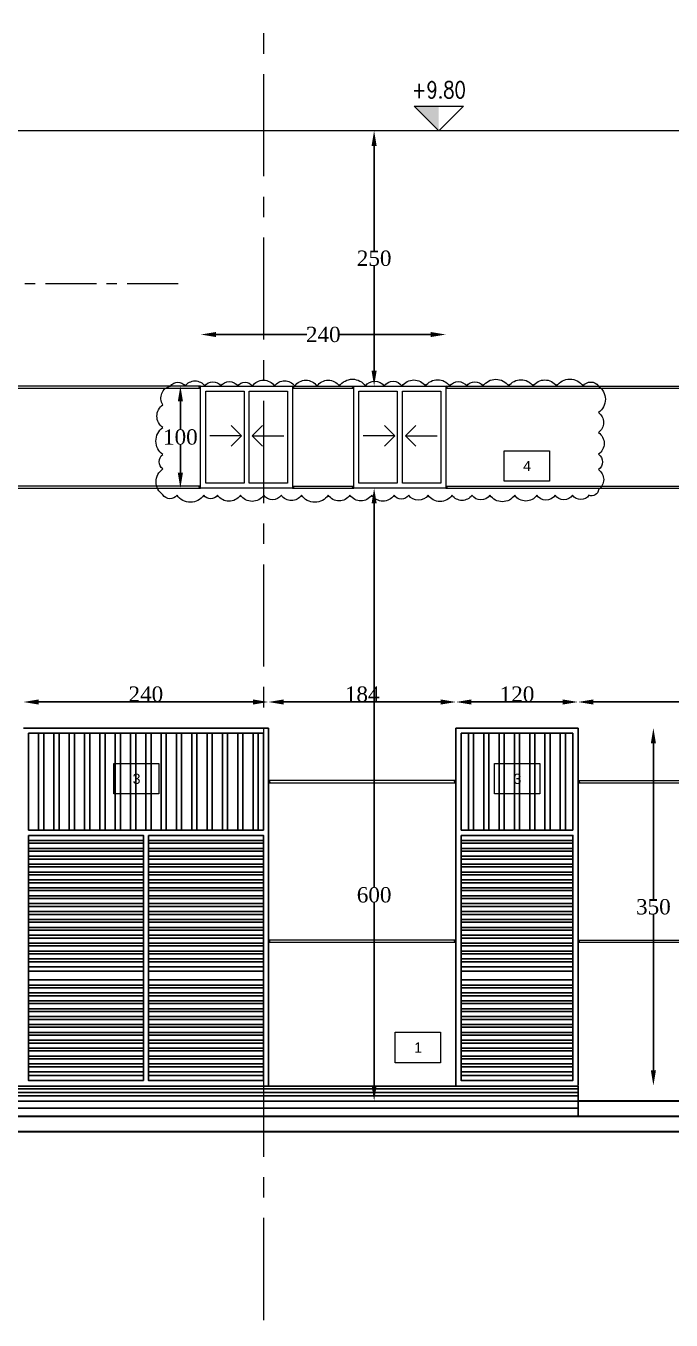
# Model space of a CAD drawing. Header units: millimetres. Extents: x -9083 to 924194, y -232449 to 321637.
# Drawn here: x 92298 to 98616, y 101903 to 114575 of the extents above; entities that cross this region are included whole.
import ezdxf
from ezdxf.enums import TextEntityAlignment as Align

# ---------------------------------------------------------------- set-up
doc = ezdxf.new("R2010")
doc.units = ezdxf.units.MM
doc.header["$LTSCALE"] = 400
doc.header["$MEASUREMENT"] = 0
doc.header["$PDMODE"] = 3
doc.linetypes.add('CENTER', pattern=[2, 1.25, -0.25, 0.25, -0.25])
doc.linetypes.add('CENTERX2', pattern=[4, 2.5, -0.5, 0.5, -0.5])
doc.layers.get('0').update_dxf_attribs({"lineweight": 0, "true_color": 0xff1414})
doc.layers.get('Defpoints').update_dxf_attribs({"color": 8, "lineweight": 5})
doc.layers.add('AXIES', color=7, linetype='CENTER', lineweight=0, true_color=0x949596)
doc.layers.add('DOORS', color=1, linetype='Continuous')
doc.layers.add('ELE', color=2, linetype='Continuous')
for name, color, linetype, lineweight in [('ELEVATION 00', 7, 'Continuous', 30), ('ELEVATION 01', 4, 'Continuous', 25), ('ELEVATION 02', 3, 'Continuous', 18), ('ELEVATION WINDOW', 5, 'Continuous', 5), ('LEVEL SYMBOL', 8, 'Continuous', 5), ('REVC', 210, 'Continuous', 0), ('ROOMS DIMENSION', 3, 'Continuous', 5), ('TAG ELEVATIONS DETAIL', 8, 'Continuous', 9), ('WALL PROPOSED', 255, 'Continuous', 30)]:
    doc.layers.add(name, color=color, linetype=linetype, lineweight=lineweight)
doc.styles.add('ROMAN', font='times.ttf')
doc.styles.add('ROMANS-TITLE', font='ROMANS.shx', dxfattribs={"width": 0.8})
doc.styles.add('WA-GV03-ELEV & SEC.-TYPE A$0$BOLD', font='romantic.ttf')
doc.styles.add('WA-GV03-ELEV & SEC.-TYPE A$0$Standard', font='arial.ttf')
doc.dimstyles.new('ELEV DIM', dxfattribs={"dimtxt": 150, "dimasz": 150, "dimexe": 0.06, "dimexo": 0.06, "dimgap": 0.03, "dimtad": 1, "dimtih": 1, "dimtoh": 1, "dimdec": 0, "dimlfac": 0.1, "dimzin": 13, "dimdsep": 46, "dimtxsty": 'ROMAN', "dimcen": 0.09, "dimdle": 0.06, "dimse1": 1, "dimse2": 1, "dimclrd": 256, "dimclre": 256, "dimclrt": 3, "dimadec": 0, "dimazin": 0, "dimtfac": 1, "dimtdec": 0, "dimtix": 1, "dimtmove": 2, "dimatfit": 3, "dimfxl": 0.06, "dimtolj": 1, "dimtzin": 0, "dimarcsym": 0})

# ---------------------------------------------------------------- blocks, each defined once
blk = doc.blocks.new('WA-GV03-ELEV & SEC.-TYPE A$0$RCSS TG')
blk.add_lwpolyline([(28718, -28969), (29160, -28969), (29160, -29267), (28718, -29267)], close=True)
at = {"style": 'WA-GV03-ELEV & SEC.-TYPE A$0$BOLD'}
blk.add_attdef('CH', text='', height=80, dxfattribs=at).set_placement((28932, -29118), align=Align.MIDDLE)
blk = doc.blocks.new('*D366')
at = {"layer": 'Defpoints', "color": 0, "transparency": 16777216}
for p in [(93910, 111049), (93811, 110049), (93938, 110049)]:
    blk.add_point(p, dxfattribs=at)
at = {"layer": 'ROOMS DIMENSION', "lineweight": -2, "transparency": 16777216}
for p, q in [((93811, 110899), (93811, 110625)), ((93811, 110199), (93811, 110473))]:
    blk.add_line(p, q, dxfattribs=at)
at = {"layer": 'ROOMS DIMENSION', "transparency": 16777216}
for points in [[(93786, 110899), (93836, 110899), (93811, 111049)], [(93786, 110199), (93836, 110199), (93811, 110049)]]:
    blk.add_solid(points, dxfattribs=at)
at = {"layer": 'ROOMS DIMENSION', "color": 3, "transparency": 16777216, "insert": (93811, 110549), "char_height": 150, "attachment_point": 5, "style": 'ROMAN'}
blk.add_mtext('\\A1;100', dxfattribs=at)
blk = doc.blocks.new('*D353')
at = {"layer": 'Defpoints', "color": 0, "transparency": 16777216}
for p in [(95708, 110049), (95708, 104049), (95708, 104049)]:
    blk.add_point(p, dxfattribs=at)
at = {"layer": 'ROOMS DIMENSION', "lineweight": -2, "transparency": 16777216}
for p, q in [((95708, 109899), (95708, 106142)), ((95708, 104199), (95708, 105989))]:
    blk.add_line(p, q, dxfattribs=at)
at = {"layer": 'ROOMS DIMENSION', "transparency": 16777216}
for points in [[(95683, 109899), (95733, 109899), (95708, 110049)], [(95683, 104199), (95733, 104199), (95708, 104049)]]:
    blk.add_solid(points, dxfattribs=at)
at = {"layer": 'ROOMS DIMENSION', "color": 3, "transparency": 16777216, "insert": (95708, 106066), "char_height": 150, "attachment_point": 5, "style": 'ROMAN'}
blk.add_mtext('\\A1;600', dxfattribs=at)
blk = doc.blocks.new('*D354')
at = {"layer": 'Defpoints', "color": 0, "transparency": 16777216}
for p in [(96410, 111553), (94010, 110303), (96410, 110303)]:
    blk.add_point(p, dxfattribs=at)
at = {"layer": 'ROOMS DIMENSION', "lineweight": -2, "transparency": 16777216}
for p, q in [((94160, 111553), (95050, 111553)), ((96260, 111553), (95369, 111553))]:
    blk.add_line(p, q, dxfattribs=at)
at = {"layer": 'ROOMS DIMENSION', "transparency": 16777216}
for points in [[(94160, 111578), (94160, 111528), (94010, 111553)], [(96260, 111578), (96260, 111528), (96410, 111553)]]:
    blk.add_solid(points, dxfattribs=at)
at = {"layer": 'ROOMS DIMENSION', "color": 3, "transparency": 16777216, "insert": (95210, 111553), "char_height": 150, "attachment_point": 5, "style": 'ROMAN'}
blk.add_mtext('\\A1;240', dxfattribs=at)
blk = doc.blocks.new('*D364')
at = {"layer": 'Defpoints', "color": 0, "transparency": 16777216}
for p in [(94673, 107955), (92273, 107699), (94673, 107699)]:
    blk.add_point(p, dxfattribs=at)
at = {"layer": 'ROOMS DIMENSION', "lineweight": -2, "transparency": 16777216}
blk.add_line((92423, 107955), (94523, 107955), dxfattribs=at)
at = {"layer": 'ROOMS DIMENSION', "transparency": 16777216}
for points in [[(92423, 107980), (92423, 107930), (92273, 107955)], [(94523, 107980), (94523, 107930), (94673, 107955)]]:
    blk.add_solid(points, dxfattribs=at)
at = {"layer": 'ROOMS DIMENSION', "color": 3, "transparency": 16777216, "insert": (93473, 108031), "char_height": 150, "attachment_point": 5, "style": 'ROMAN'}
blk.add_mtext('\\A1;240', dxfattribs=at)
blk = doc.blocks.new('*D352')
at = {"layer": 'Defpoints', "color": 0, "transparency": 16777216}
for p in [(97704, 107955), (96509, 107699), (97704, 107699)]:
    blk.add_point(p, dxfattribs=at)
at = {"layer": 'ROOMS DIMENSION', "lineweight": -2, "transparency": 16777216}
blk.add_line((96659, 107955), (97554, 107955), dxfattribs=at)
at = {"layer": 'ROOMS DIMENSION', "transparency": 16777216}
for points in [[(96659, 107980), (96659, 107930), (96509, 107955)], [(97554, 107980), (97554, 107930), (97704, 107955)]]:
    blk.add_solid(points, dxfattribs=at)
at = {"layer": 'ROOMS DIMENSION', "color": 3, "transparency": 16777216, "insert": (97107, 108031), "char_height": 150, "attachment_point": 5, "style": 'ROMAN'}
blk.add_mtext('\\A1;120', dxfattribs=at)
blk = doc.blocks.new('*D365')
at = {"layer": 'Defpoints', "color": 0, "transparency": 16777216}
for p in [(96509, 107955), (94673, 107335), (96509, 107335)]:
    blk.add_point(p, dxfattribs=at)
at = {"layer": 'ROOMS DIMENSION', "lineweight": -2, "transparency": 16777216}
blk.add_line((94823, 107955), (96359, 107955), dxfattribs=at)
at = {"layer": 'ROOMS DIMENSION', "transparency": 16777216}
for points in [[(94823, 107980), (94823, 107930), (94673, 107955)], [(96359, 107980), (96359, 107930), (96509, 107955)]]:
    blk.add_solid(points, dxfattribs=at)
at = {"layer": 'ROOMS DIMENSION', "color": 3, "transparency": 16777216, "insert": (95591, 108031), "char_height": 150, "attachment_point": 5, "style": 'ROMAN'}
blk.add_mtext('\\A1;184', dxfattribs=at)
blk = doc.blocks.new('*D362')
at = {"layer": 'Defpoints', "color": 0, "transparency": 16777216}
for p in [(97704, 107699), (97704, 104199), (98442, 104199)]:
    blk.add_point(p, dxfattribs=at)
at = {"layer": 'ROOMS DIMENSION', "lineweight": -2, "transparency": 16777216}
for p, q in [((98442, 107549), (98442, 106025)), ((98442, 104349), (98442, 105873))]:
    blk.add_line(p, q, dxfattribs=at)
at = {"layer": 'ROOMS DIMENSION', "transparency": 16777216}
for points in [[(98417, 107549), (98467, 107549), (98442, 107699)], [(98417, 104349), (98467, 104349), (98442, 104199)]]:
    blk.add_solid(points, dxfattribs=at)
at = {"layer": 'ROOMS DIMENSION', "color": 3, "transparency": 16777216, "insert": (98442, 105949), "char_height": 150, "attachment_point": 5, "style": 'ROMAN'}
blk.add_mtext('\\A1;350', dxfattribs=at)
blk = doc.blocks.new('*D363')
at = {"layer": 'Defpoints', "color": 0, "transparency": 16777216}
for p in [(103574, 107955), (97704, 107699), (103574, 107549)]:
    blk.add_point(p, dxfattribs=at)
at = {"layer": 'ROOMS DIMENSION', "lineweight": -2, "transparency": 16777216}
blk.add_line((97854, 107955), (103424, 107955), dxfattribs=at)
at = {"layer": 'ROOMS DIMENSION', "transparency": 16777216}
for points in [[(97854, 107980), (97854, 107930), (97704, 107955)], [(103424, 107980), (103424, 107930), (103574, 107955)]]:
    blk.add_solid(points, dxfattribs=at)
at = {"layer": 'ROOMS DIMENSION', "color": 3, "transparency": 16777216, "insert": (100639, 108031), "char_height": 150, "attachment_point": 5, "style": 'ROMAN'}
blk.add_mtext('\\A1;587', dxfattribs=at)
blk = doc.blocks.new('A-LVL_EL-SEC')
at = {"layer": 'LEVEL SYMBOL', "color": 5, "ltscale": 800}
blk.add_line((-150, 0), (150, 0), dxfattribs=at)
at = {"layer": 'LEVEL SYMBOL'}
blk.add_lwpolyline([(-300, 300), (0, 0), (300, 300), (-300, 300)], dxfattribs=at)
blk.add_solid([(0, 300), (300, 300), (0, 0)], dxfattribs=at)
at = {"layer": 'LEVEL SYMBOL', "color": 1, "ltscale": 800, "style": 'ROMANS-TITLE', "width": 0.8}
blk.add_attdef('FLOOR-LEVEL', text='', height=200, dxfattribs=at).set_placement((0, 580), align=Align.MIDDLE)
blk = doc.blocks.new('*D368')
at = {"layer": 'Defpoints', "color": 0, "transparency": 16777216}
for p in [(95708, 113549), (95708, 113549), (95708, 111049)]:
    blk.add_point(p, dxfattribs=at)
at = {"layer": 'ROOMS DIMENSION', "lineweight": -2, "transparency": 16777216}
for p, q in [((95708, 113399), (95708, 112375)), ((95708, 111199), (95708, 112223))]:
    blk.add_line(p, q, dxfattribs=at)
at = {"layer": 'ROOMS DIMENSION', "transparency": 16777216}
for points in [[(95683, 113399), (95733, 113399), (95708, 113549)], [(95683, 111199), (95733, 111199), (95708, 111049)]]:
    blk.add_solid(points, dxfattribs=at)
at = {"layer": 'ROOMS DIMENSION', "color": 3, "transparency": 16777216, "insert": (95708, 112299), "char_height": 150, "attachment_point": 5, "style": 'ROMAN'}
blk.add_mtext('\\A1;250', dxfattribs=at)
blk = doc.blocks.new('ERFFEF')
at = {"layer": 'AXIES', "linetype": 'CENTERX2'}
blk.add_line((94627.2, 101902.7), (94627.2, 116678.7), dxfattribs=at)
blk = doc.blocks.new('FXCGXGG')
at = {"layer": 'AXIES', "linetype": 'CENTERX2', "ltscale": 0.5}
for p, q in [((96341.3, 113548.9), (83386.6, 113548.9)), ((96341.3, 112048.9), (83386.6, 112048.9))]:
    blk.add_line(p, q, dxfattribs=at)

msp = doc.modelspace()

# ---------------------------------------------------------------- hatches: boundary and pattern name
at = {"layer": 'ELEVATION 01'}
h = msp.add_hatch(dxfattribs=at)
h.set_pattern_fill('ANSI32', color=256, scale=500, angle=45, style=0)
h.set_pattern_definition([(90, (3312.86, 30519.06), (-187.5, 0), []), (90, (3375.36, 30581.56), (-187.5, 0), [])])
edge = h.paths.add_edge_path()
edge.add_line((103573.55424, 112653.32238), (103573.55424, 111688.91877))
edge.add_line((103573.55424, 111688.91877), (103873.54246, 111688.91877))
edge.add_line((103873.54246, 111688.91877), (103873.54246, 112308.50582))
edge.add_arc((103523.54246, 112308.50582), 350, 0, 76.708777537)
edge.add_line((103604.00769, 112649.13075), (103573.55424, 112653.32238))
edge = h.paths.add_edge_path()
edge.add_line((89109.13774, 111688.91877), (89109.13774, 112653.32562))
edge.add_line((89109.13774, 112653.32562), (89078.66073, 112649.13075))
edge.add_arc((89159.12596, 112308.50582), 350, 103.291222455, 180)
edge.add_line((88809.12596, 112308.50582), (88809.12596, 111688.91877))
edge.add_line((88809.12596, 111688.91877), (89109.13774, 111688.91877))

# ---------------------------------------------------------------- linework, layer by layer
at = {"layer": 'DOORS', "lineweight": -2}
for p, q in [((92273.49874, 107698.91877), (94673.49874, 107698.91877)), ((92323.49874, 107648.91877), (94623.49874, 107648.91877)), ((92323.49874, 106698.91877), (92323.49874, 107648.91877)), ((92423.49874, 106698.91877), (92423.49874, 107648.91877)), ((92473.49874, 106698.91877), (92473.49874, 107648.91877)), ((92573.49874, 106698.91877), (92573.49874, 107648.91877)), ((92623.49874, 106698.91877), (92623.49874, 107648.91877)), ((92723.49874, 106698.91877), (92723.49874, 107648.91877)), ((92773.49874, 106698.91877), (92773.49874, 107648.91877)), ((92873.49874, 106698.91877), (92873.49874, 107648.91877)), ((92923.49874, 106698.91877), (92923.49874, 107648.91877)), ((93023.49874, 106698.91877), (93023.49874, 107648.91877)), ((93073.49874, 106698.91877), (93073.49874, 107648.91877)), ((93173.49874, 106698.91877), (93173.49874, 107648.91877)), ((93223.49874, 106698.91877), (93223.49874, 107648.91877)), ((93323.49874, 106698.91877), (93323.49874, 107648.91877)), ((93373.49874, 106698.91877), (93373.49874, 107648.91877)), ((93473.49874, 106698.91877), (93473.49874, 107648.91877)), ((93523.49874, 106698.91877), (93523.49874, 107648.91877)), ((93623.49874, 106698.91877), (93623.49874, 107648.91877)), ((93673.49874, 106698.91877), (93673.49874, 107648.91877)), ((93773.49874, 106698.91877), (93773.49874, 107648.91877)), ((93823.49874, 106698.91877), (93823.49874, 107648.91877)), ((93923.49874, 106698.91877), (93923.49874, 107648.91877)), ((93973.49874, 106698.91877), (93973.49874, 107648.91877)), ((94073.49874, 106698.91877), (94073.49874, 107648.91877)), ((94123.49874, 106698.91877), (94123.49874, 107648.91877)), ((94223.49874, 106698.91877), (94223.49874, 107648.91877)), ((94273.49874, 106698.91877), (94273.49874, 107648.91877)), ((94373.49874, 106698.91877), (94373.49874, 107648.91877)), ((94423.49874, 106698.91877), (94423.49874, 107648.91877)), ((94523.49874, 106698.91877), (94523.49874, 107648.91877)), ((94573.49874, 106698.91877), (94573.49874, 107648.91877)), ((94623.49874, 106698.91877), (94623.49874, 107648.91877)), ((94673.49874, 104198.91877), (94673.49874, 107698.91877)), ((96509.27067, 107698.91877), (97704.27067, 107698.91877)), ((96509.27067, 104198.91877), (96509.27067, 107698.91877)), ((96559.27067, 107648.91877), (97654.27067, 107648.91877)), ((96559.27067, 106698.91877), (96559.27067, 107648.91877)), ((96630.72659, 106698.91877), (96630.72659, 107648.91877)), ((96680.72659, 106698.91877), (96680.72659, 107648.91877)), ((96780.72659, 106698.91877), (96780.72659, 107648.91877)), ((96830.72659, 106698.91877), (96830.72659, 107648.91877)), ((96930.72659, 106698.91877), (96930.72659, 107648.91877)), ((96980.72659, 106698.91877), (96980.72659, 107648.91877)), ((97080.72659, 106698.91877), (97080.72659, 107648.91877)), ((97130.72659, 106698.91877), (97130.72659, 107648.91877)), ((97230.72659, 106698.91877), (97230.72659, 107648.91877)), ((97280.72659, 106698.91877), (97280.72659, 107648.91877)), ((97380.72659, 106698.91877), (97380.72659, 107648.91877)), ((97430.72659, 106698.91877), (97430.72659, 107648.91877)), ((97530.72659, 106698.91877), (97530.72659, 107648.91877)), ((97580.72659, 106698.91877), (97580.72659, 107648.91877)), ((97654.27067, 106698.91877), (97654.27067, 107648.91877)), ((97704.27067, 106698.91877), (97704.27067, 107698.91877)), ((92323.49874, 106698.91877), (94623.49874, 106698.91877)), ((92323.49874, 106648.91877), (93448.49874, 106648.91877)), ((92323.49874, 104248.91877), (92323.49874, 106648.91877)), ((93448.49874, 104248.91877), (93448.49874, 106648.91877)), ((93498.49874, 106648.91877), (94623.49874, 106648.91877)), ((93498.49874, 104248.91877), (93498.49874, 106648.91877)), ((94623.49874, 104248.91877), (94623.49874, 106648.91877)), ((96559.27067, 106698.91877), (97654.27067, 106698.91877)), ((96559.27067, 106648.91877), (97654.27067, 106648.91877)), ((96559.27067, 104248.91877), (96559.27067, 106648.91877)), ((97654.27067, 104248.91877), (97654.27067, 106648.91877)), ((97704.27067, 104198.91877), (97704.27067, 106698.91877)), ((92323.49874, 104248.91877), (93448.49874, 104248.91877)), ((93498.49874, 104248.91877), (94623.49874, 104248.91877)), ((96559.27067, 104248.91877), (97654.27067, 104248.91877))]:
    msp.add_line(p, q, dxfattribs=at)
for points in [[(92323.49874, 106648.91877), (93448.49874, 106648.91877), (93448.49874, 106598.91877), (92323.49874, 106598.91877)], [(93498.49874, 106648.91877), (94623.49874, 106648.91877), (94623.49874, 106598.91877), (93498.49874, 106598.91877)], [(96559.27067, 106648.91877), (97654.27067, 106648.91877), (97654.27067, 106598.91877), (96559.27067, 106598.91877)], [(92323.49874, 106571.61249), (93448.49874, 106571.61249), (93448.49874, 106521.61249), (92323.49874, 106521.61249)], [(92323.49874, 106494.30621), (93448.49874, 106494.30621), (93448.49874, 106444.30621), (92323.49874, 106444.30621)], [(93498.49874, 106571.61249), (94623.49874, 106571.61249), (94623.49874, 106521.61249), (93498.49874, 106521.61249)], [(93498.49874, 106494.30621), (94623.49874, 106494.30621), (94623.49874, 106444.30621), (93498.49874, 106444.30621)], [(96559.27067, 106571.61249), (97654.27067, 106571.61249), (97654.27067, 106521.61249), (96559.27067, 106521.61249)], [(96559.27067, 106494.30621), (97654.27067, 106494.30621), (97654.27067, 106444.30621), (96559.27067, 106444.30621)], [(92323.49874, 106416.99994), (93448.49874, 106416.99994), (93448.49874, 106366.99994), (92323.49874, 106366.99994)], [(92323.49874, 106339.69366), (93448.49874, 106339.69366), (93448.49874, 106289.69366), (92323.49874, 106289.69366)], [(93498.49874, 106416.99994), (94623.49874, 106416.99994), (94623.49874, 106366.99994), (93498.49874, 106366.99994)], [(93498.49874, 106339.69366), (94623.49874, 106339.69366), (94623.49874, 106289.69366), (93498.49874, 106289.69366)], [(96559.27067, 106416.99994), (97654.27067, 106416.99994), (97654.27067, 106366.99994), (96559.27067, 106366.99994)], [(96559.27067, 106339.69366), (97654.27067, 106339.69366), (97654.27067, 106289.69366), (96559.27067, 106289.69366)], [(92323.49874, 106262.38738), (93448.49874, 106262.38738), (93448.49874, 106212.38738), (92323.49874, 106212.38738)], [(93498.49874, 106262.38738), (94623.49874, 106262.38738), (94623.49874, 106212.38738), (93498.49874, 106212.38738)], [(96559.27067, 106262.38738), (97654.27067, 106262.38738), (97654.27067, 106212.38738), (96559.27067, 106212.38738)], [(92323.49874, 106185.0811), (93448.49874, 106185.0811), (93448.49874, 106135.0811), (92323.49874, 106135.0811)], [(92323.49874, 106107.77482), (93448.49874, 106107.77482), (93448.49874, 106057.77482), (92323.49874, 106057.77482)], [(93498.49874, 106185.0811), (94623.49874, 106185.0811), (94623.49874, 106135.0811), (93498.49874, 106135.0811)], [(93498.49874, 106107.77482), (94623.49874, 106107.77482), (94623.49874, 106057.77482), (93498.49874, 106057.77482)], [(96559.27067, 106185.0811), (97654.27067, 106185.0811), (97654.27067, 106135.0811), (96559.27067, 106135.0811)], [(96559.27067, 106107.77482), (97654.27067, 106107.77482), (97654.27067, 106057.77482), (96559.27067, 106057.77482)], [(92323.49874, 106030.46854), (93448.49874, 106030.46854), (93448.49874, 105980.46854), (92323.49874, 105980.46854)], [(92323.49874, 105953.16226), (93448.49874, 105953.16226), (93448.49874, 105903.16226), (92323.49874, 105903.16226)], [(93498.49874, 106030.46854), (94623.49874, 106030.46854), (94623.49874, 105980.46854), (93498.49874, 105980.46854)], [(93498.49874, 105953.16226), (94623.49874, 105953.16226), (94623.49874, 105903.16226), (93498.49874, 105903.16226)], [(96559.27067, 106030.46854), (97654.27067, 106030.46854), (97654.27067, 105980.46854), (96559.27067, 105980.46854)], [(96559.27067, 105953.16226), (97654.27067, 105953.16226), (97654.27067, 105903.16226), (96559.27067, 105903.16226)], [(92323.49874, 105875.85598), (93448.49874, 105875.85598), (93448.49874, 105825.85598), (92323.49874, 105825.85598)], [(93498.49874, 105875.85598), (94623.49874, 105875.85598), (94623.49874, 105825.85598), (93498.49874, 105825.85598)], [(96559.27067, 105875.85598), (97654.27067, 105875.85598), (97654.27067, 105825.85598), (96559.27067, 105825.85598)], [(92323.49874, 105798.5497), (93448.49874, 105798.5497), (93448.49874, 105748.5497), (92323.49874, 105748.5497)], [(92323.49874, 105721.24342), (93448.49874, 105721.24342), (93448.49874, 105671.24342), (92323.49874, 105671.24342)], [(93498.49874, 105798.5497), (94623.49874, 105798.5497), (94623.49874, 105748.5497), (93498.49874, 105748.5497)], [(93498.49874, 105721.24342), (94623.49874, 105721.24342), (94623.49874, 105671.24342), (93498.49874, 105671.24342)], [(96559.27067, 105798.5497), (97654.27067, 105798.5497), (97654.27067, 105748.5497), (96559.27067, 105748.5497)], [(96559.27067, 105721.24342), (97654.27067, 105721.24342), (97654.27067, 105671.24342), (96559.27067, 105671.24342)], [(92323.49874, 105643.93714), (93448.49874, 105643.93714), (93448.49874, 105593.93714), (92323.49874, 105593.93714)], [(92323.49874, 105566.63086), (93448.49874, 105566.63086), (93448.49874, 105516.63086), (92323.49874, 105516.63086)], [(93498.49874, 105643.93714), (94623.49874, 105643.93714), (94623.49874, 105593.93714), (93498.49874, 105593.93714)], [(93498.49874, 105566.63086), (94623.49874, 105566.63086), (94623.49874, 105516.63086), (93498.49874, 105516.63086)], [(96559.27067, 105643.93714), (97654.27067, 105643.93714), (97654.27067, 105593.93714), (96559.27067, 105593.93714)], [(96559.27067, 105566.63086), (97654.27067, 105566.63086), (97654.27067, 105516.63086), (96559.27067, 105516.63086)], [(92323.49874, 105489.32458), (93448.49874, 105489.32458), (93448.49874, 105439.32458), (92323.49874, 105439.32458)], [(93498.49874, 105489.32458), (94623.49874, 105489.32458), (94623.49874, 105439.32458), (93498.49874, 105439.32458)], [(96559.27067, 105489.32458), (97654.27067, 105489.32458), (97654.27067, 105439.32458), (96559.27067, 105439.32458)], [(92323.49874, 105412.0183), (93448.49874, 105412.0183), (93448.49874, 105362.0183), (92323.49874, 105362.0183)], [(92323.49874, 105321.00785), (93448.49874, 105321.00785), (93448.49874, 105233.91495), (92323.49874, 105233.91495)], [(93498.49874, 105412.0183), (94623.49874, 105412.0183), (94623.49874, 105362.0183), (93498.49874, 105362.0183)], [(93498.49874, 105321.00785), (94623.49874, 105321.00785), (94623.49874, 105233.91495), (93498.49874, 105233.91495)], [(96559.27067, 105412.0183), (97654.27067, 105412.0183), (97654.27067, 105362.0183), (96559.27067, 105362.0183)], [(96559.27067, 105321.00785), (97654.27067, 105321.00785), (97654.27067, 105233.91495), (96559.27067, 105233.91495)], [(92323.49874, 105233.91495), (93448.49874, 105233.91495), (93448.49874, 105183.91495), (92323.49874, 105183.91495)], [(93498.49874, 105233.91495), (94623.49874, 105233.91495), (94623.49874, 105183.91495), (93498.49874, 105183.91495)], [(96559.27067, 105233.91495), (97654.27067, 105233.91495), (97654.27067, 105183.91495), (96559.27067, 105183.91495)], [(92323.49874, 105156.60868), (93448.49874, 105156.60868), (93448.49874, 105106.60868), (92323.49874, 105106.60868)], [(92323.49874, 105079.3024), (93448.49874, 105079.3024), (93448.49874, 105029.3024), (92323.49874, 105029.3024)], [(93498.49874, 105156.60868), (94623.49874, 105156.60868), (94623.49874, 105106.60868), (93498.49874, 105106.60868)], [(93498.49874, 105079.3024), (94623.49874, 105079.3024), (94623.49874, 105029.3024), (93498.49874, 105029.3024)], [(96559.27067, 105156.60868), (97654.27067, 105156.60868), (97654.27067, 105106.60868), (96559.27067, 105106.60868)], [(96559.27067, 105079.3024), (97654.27067, 105079.3024), (97654.27067, 105029.3024), (96559.27067, 105029.3024)], [(92323.49874, 105001.99612), (93448.49874, 105001.99612), (93448.49874, 104951.99612), (92323.49874, 104951.99612)], [(93498.49874, 105001.99612), (94623.49874, 105001.99612), (94623.49874, 104951.99612), (93498.49874, 104951.99612)], [(96559.27067, 105001.99612), (97654.27067, 105001.99612), (97654.27067, 104951.99612), (96559.27067, 104951.99612)], [(92323.49874, 104924.68984), (93448.49874, 104924.68984), (93448.49874, 104874.68984), (92323.49874, 104874.68984)], [(92323.49874, 104847.38356), (93448.49874, 104847.38356), (93448.49874, 104797.38356), (92323.49874, 104797.38356)], [(93498.49874, 104924.68984), (94623.49874, 104924.68984), (94623.49874, 104874.68984), (93498.49874, 104874.68984)], [(93498.49874, 104847.38356), (94623.49874, 104847.38356), (94623.49874, 104797.38356), (93498.49874, 104797.38356)], [(96559.27067, 104924.68984), (97654.27067, 104924.68984), (97654.27067, 104874.68984), (96559.27067, 104874.68984)], [(96559.27067, 104847.38356), (97654.27067, 104847.38356), (97654.27067, 104797.38356), (96559.27067, 104797.38356)], [(92323.49874, 104770.07728), (93448.49874, 104770.07728), (93448.49874, 104720.07728), (92323.49874, 104720.07728)], [(92323.49874, 104692.771), (93448.49874, 104692.771), (93448.49874, 104642.771), (92323.49874, 104642.771)], [(93498.49874, 104770.07728), (94623.49874, 104770.07728), (94623.49874, 104720.07728), (93498.49874, 104720.07728)], [(93498.49874, 104692.771), (94623.49874, 104692.771), (94623.49874, 104642.771), (93498.49874, 104642.771)], [(96559.27067, 104770.07728), (97654.27067, 104770.07728), (97654.27067, 104720.07728), (96559.27067, 104720.07728)], [(96559.27067, 104692.771), (97654.27067, 104692.771), (97654.27067, 104642.771), (96559.27067, 104642.771)], [(92323.49874, 104615.46472), (93448.49874, 104615.46472), (93448.49874, 104565.46472), (92323.49874, 104565.46472)], [(93498.49874, 104615.46472), (94623.49874, 104615.46472), (94623.49874, 104565.46472), (93498.49874, 104565.46472)], [(96559.27067, 104615.46472), (97654.27067, 104615.46472), (97654.27067, 104565.46472), (96559.27067, 104565.46472)], [(92323.49874, 104538.15844), (93448.49874, 104538.15844), (93448.49874, 104488.15844), (92323.49874, 104488.15844)], [(92323.49874, 104460.85216), (93448.49874, 104460.85216), (93448.49874, 104410.85216), (92323.49874, 104410.85216)], [(93498.49874, 104538.15844), (94623.49874, 104538.15844), (94623.49874, 104488.15844), (93498.49874, 104488.15844)], [(93498.49874, 104460.85216), (94623.49874, 104460.85216), (94623.49874, 104410.85216), (93498.49874, 104410.85216)], [(96559.27067, 104538.15844), (97654.27067, 104538.15844), (97654.27067, 104488.15844), (96559.27067, 104488.15844)], [(96559.27067, 104460.85216), (97654.27067, 104460.85216), (97654.27067, 104410.85216), (96559.27067, 104410.85216)], [(92323.49874, 104383.54588), (93448.49874, 104383.54588), (93448.49874, 104333.54588), (92323.49874, 104333.54588)], [(92323.49874, 104298.91877), (93448.49874, 104298.91877), (93448.49874, 104248.91877), (92323.49874, 104248.91877)], [(93498.49874, 104383.54588), (94623.49874, 104383.54588), (94623.49874, 104333.54588), (93498.49874, 104333.54588)], [(93498.49874, 104298.91877), (94623.49874, 104298.91877), (94623.49874, 104248.91877), (93498.49874, 104248.91877)], [(96559.27067, 104383.54588), (97654.27067, 104383.54588), (97654.27067, 104333.54588), (96559.27067, 104333.54588)], [(96559.27067, 104298.91877), (97654.27067, 104298.91877), (97654.27067, 104248.91877), (96559.27067, 104248.91877)]]:
    msp.add_lwpolyline(points, close=True, dxfattribs=at)
at = {"layer": 'ELE', "color": 3}
for q in [(89109.13774, 104194.28298), (97704.27067, 103898.91877)]:
    msp.add_line((97704.27067, 104194.28298, 0), q, dxfattribs=at)
at = {"layer": 'ELE', "color": 8}
for p, q in [((97704.27067, 104167.5001, 0), (89109.13774, 104167.5001)), ((97704.27067, 104132.34024, 0), (89109.13774, 104132.34024)), ((97704.27067, 104098.90456, 0), (89109.13774, 104098.90456)), ((97704.27067, 104046.60088, 0), (89109.13774, 104046.60088)), ((97704.27067, 103978.52772, 0), (89109.13774, 103978.52772))]:
    msp.add_line(p, q, dxfattribs=at)
at = {"layer": 'ELEVATION 00'}
for p, q in [((97704.27067, 104048.91877), (103573.55424, 104048.91877)), ((88084.55999, 103898.91877), (105220.43957, 103898.91877)), ((86538.7356, 103748.91877), (106223.04631, 103748.91877))]:
    msp.add_line(p, q, dxfattribs=at)
at = {"layer": 'ELEVATION 02'}
for p, q in [((103573.55424, 113548.91877), (89109.13774, 113548.91877)), ((89109.1235, 111028.91877), (94009.57514, 111028.91877)), ((94009.57514, 111048.91877), (89109.13774, 111048.91877)), ((93992.84809, 111038.91877), (94009.57514, 111048.91877)), ((94009.57514, 111028.91877), (93992.84809, 111038.91877)), ((94909.56091, 111048.91877), (95509.57514, 111048.91877)), ((94909.56091, 111028.91877), (95509.57514, 111028.91877)), ((94926.30219, 111038.91877), (94909.57514, 111048.91877)), ((94909.57514, 111028.91877), (94926.30219, 111038.91877)), ((95492.84809, 111038.91877), (95509.57514, 111048.91877)), ((95509.57514, 111028.91877), (95492.84809, 111038.91877)), ((96409.57514, 111028.91877), (103573.54, 111028.91877)), ((96409.58938, 111048.91877), (103573.55424, 111048.91877)), ((96426.31643, 111038.91877), (96409.58938, 111048.91877)), ((96409.58938, 111028.91877), (96426.31643, 111038.91877)), ((94009.58938, 110068.91877), (89109.1235, 110068.91877)), ((89109.1235, 110048.91877), (94009.58938, 110048.91877)), ((93992.86233, 110058.91877), (94009.58938, 110068.91877)), ((94009.58938, 110048.91877), (93992.86233, 110058.91877)), ((94909.56091, 110068.91877), (95509.57514, 110068.91877)), ((94909.56091, 110048.91877), (95509.57514, 110048.91877)), ((94926.30219, 110058.91877), (94909.57514, 110068.91877)), ((94909.57514, 110048.91877), (94926.30219, 110058.91877)), ((95492.84809, 110058.91877), (95509.57514, 110068.91877)), ((95509.57514, 110048.91877), (95492.84809, 110058.91877)), ((96426.30219, 110058.91877), (96409.57514, 110068.91877)), ((96409.57514, 110048.91877), (96426.30219, 110058.91877)), ((96409.58938, 110048.91877), (103573.54, 110048.91877)), ((96409.60362, 110068.91877), (103573.54, 110068.91877)), ((94690.22579, 107174.91877), (94673.49874, 107184.91877)), ((96509.27067, 107184.91877), (94673.49874, 107184.91877)), ((94673.49874, 107164.91877), (94690.22579, 107174.91877)), ((94673.49874, 107164.91877), (96509.27067, 107164.91877)), ((96492.54362, 107174.91877), (96509.27067, 107184.91877)), ((96509.27067, 107164.91877), (96492.54362, 107174.91877)), ((97704.27067, 107184.91877), (103573.55424, 107184.91877)), ((97720.99772, 107174.91877), (97704.27067, 107184.91877)), ((97704.27067, 107164.91877), (97720.99772, 107174.91877)), ((97704.27067, 107164.91877), (103573.55424, 107164.91877)), ((94690.22579, 105611.91877), (94673.49874, 105621.91877)), ((96509.27067, 105621.91877), (94673.49874, 105621.91877)), ((94673.49874, 105601.91877), (94690.22579, 105611.91877)), ((94673.49874, 105601.91877), (96509.27067, 105601.91877)), ((96492.54362, 105611.91877), (96509.27067, 105621.91877)), ((96509.27067, 105601.91877), (96492.54362, 105611.91877)), ((97704.27067, 105621.91877), (103573.55424, 105621.91877)), ((97720.99772, 105611.91877), (97704.27067, 105621.91877)), ((97704.27067, 105601.91877), (97720.99772, 105611.91877)), ((97704.27067, 105601.91877), (103573.55424, 105601.91877))]:
    msp.add_line(p, q, dxfattribs=at)
at = {"layer": 'ELEVATION WINDOW'}
for p, q in [((94309.19411, 110662.4472, 0.0001), (94410.53711, 110561.1042, 0.0001)), ((94614.87915, 110662.4472, 0.0001), (94513.53615, 110561.1042, 0.0001)), ((95809.19411, 110662.4472, 0.0001), (95910.53711, 110561.1042, 0.0001)), ((96114.87915, 110662.4472, 0.0001), (96013.53615, 110561.1042, 0.0001)), ((94410.53711, 110561.1042, 0.0001), (94099.7731, 110561.1042, 0.0001)), ((94410.53711, 110561.1042, 0.0001), (94309.35583, 110459.92292, 0.0001)), ((94513.53615, 110561.1042, 0.0001), (94614.71743, 110459.92292, 0.0001)), ((94513.53615, 110561.1042, 0.0001), (94824.30016, 110561.1042, 0.0001)), ((95910.53711, 110561.1042, 0.0001), (95599.7731, 110561.1042, 0.0001)), ((95910.53711, 110561.1042, 0.0001), (95809.35583, 110459.92292, 0.0001)), ((96013.53615, 110561.1042, 0.0001), (96114.71743, 110459.92292, 0.0001)), ((96013.53615, 110561.1042, 0.0001), (96324.30016, 110561.1042, 0.0001))]:
    msp.add_line(p, q, dxfattribs=at)
for points in [[(94909.57514, 111048.91877), (94909.57514, 110048.91877), (94009.57514, 110048.91877), (94009.57514, 111048.91877)], [(95509.57514, 110048.91877), (95509.57514, 111048.91877), (96409.57514, 111048.91877), (96409.57514, 110048.91877)]]:
    msp.add_lwpolyline(points, close=True, dxfattribs=at)
for points in [[(94434.57514, 110998.91877), (94434.57514, 110098.91877), (94059.57514, 110098.91877), (94059.57514, 110998.91877), (94434.57514, 110998.91877)], [(94484.57514, 110998.91877), (94859.57514, 110998.91877), (94859.57514, 110098.91877), (94484.57514, 110098.91877), (94484.57514, 110998.91877)], [(95934.57514, 110998.91877), (95934.57514, 110098.91877), (95559.57514, 110098.91877), (95559.57514, 110998.91877), (95934.57514, 110998.91877)], [(95984.57514, 110998.91877), (96359.57514, 110998.91877), (96359.57514, 110098.91877), (95984.57514, 110098.91877), (95984.57514, 110998.91877)]]:
    msp.add_lwpolyline(points, dxfattribs=at)
at = {"layer": 'REVC'}
msp.add_lwpolyline([(97904.14263, 111048.91877, -0.52056705), (97904.14263, 110788.73831, -0.52056705), (97904.14263, 110593.03328, -0.52056705), (97904.14263, 110380.31113, -0.52056705), (97904.14263, 110230.37573, -0.52056705), (97904.14263, 110034.03591, -0.52056705), (97811.36465, 109979.03921, -0.52056705), (97650.8088, 109979.03921, -0.52056705), (97480.2022, 109979.03921, -0.52056705), (97300.64349, 109979.03921, -0.52056705), (97084.83694, 109979.03921, -0.52056705), (96841.60849, 109979.03921, -0.52056705), (96665.48821, 109979.03921, -0.52056705), (96471.09751, 109979.03921, -0.52056705), (96236.32879, 109979.03921, -0.52056705), (96046.32462, 109979.03921, -0.52056705), (95903.54275, 109979.03921, -0.52056705), (95684.02108, 109979.03921, -0.52056705), (95471.62446, 109979.03921, -0.52056705), (95258.73548, 109979.03921, -0.52056705), (94996.46754, 109979.03921, -0.52056705), (94799.5255, 109979.03921, -0.52056705), (94627.7836, 109979.03921, -0.52056705), (94398.76457, 109979.03921, -0.52056705), (94174.41284, 109979.03921, -0.52056705), (94040.74583, 109979.03921, -0.52056705), (93778.06692, 109979.03921, -0.52056705), (93639.83774, 109983.539, -0.52056705), (93639.83774, 110237.68087, -0.52056705), (93639.83774, 110377.81779, -0.52056705), (93639.83774, 110641.12742, -0.52056705), (93639.83774, 110865.84538, -0.52056705), (93714.59285, 111048.91877, -0.52056705), (93857.47645, 111048.91877, -0.52056705), (94049.50298, 111048.91877, -0.52056705), (94208.7038, 111048.91877, -0.52056705), (94373.28809, 111048.91877, -0.52056705), (94515.50841, 111048.91877, -0.52056705), (94733.2478, 111048.91877, -0.52056705), (94929.80328, 111048.91877, -0.52056705), (95148.49892, 111048.91877, -0.52056705), (95367.67065, 111048.91877, -0.52056705), (95623.46865, 111048.91877, -0.52056705), (95805.66822, 111048.91877, -0.52056705), (95981.78444, 111048.91877, -0.52056705), (96210.86858, 111048.91877, -0.52056705), (96447.94043, 111048.91877, -0.52056705), (96613.96519, 111048.91877, -0.52056705), (96773.61769, 111048.91877, -0.52056705), (97026.45743, 111048.91877, -0.52056705), (97264.19662, 111048.91877, -0.52056705), (97493.93589, 111048.91877, -0.52056705), (97754.14077, 111048.91877, -0.52056705)], format="xyb", close=True, dxfattribs=at)

# ---------------------------------------------------------------- block references
at = {"layer": 'AXIES'}
msp.add_blockref('ERFFEF', (0, 0), dxfattribs=at)
at = {"layer": 'LEVEL SYMBOL', "ltscale": 800}
ref = msp.add_blockref('A-LVL_EL-SEC', (96341.33421, 113548.91877), dxfattribs=dict(at, xscale=-0.8, yscale=0.8, zscale=0.8))
ref.add_attrib('FLOOR-LEVEL', '+9.80', dxfattribs={"color": 1, "ltscale": 800, "height": 160, "style": 'ROMANS-TITLE', "width": 0.8}).set_placement((96341.33421, 113948.91877), align=Align.MIDDLE)
at = {"layer": 'TAG ELEVATIONS DETAIL'}
ref = msp.add_blockref('WA-GV03-ELEV & SEC.-TYPE A$0$RCSS TG', (68263.63643, 139383.96434), dxfattribs=at)
ref.add_attrib('CH', '4', dxfattribs={"layer": '0', "color": 1, "height": 100, "style": 'WA-GV03-ELEV & SEC.-TYPE A$0$Standard'}).set_placement((97205.27438, 110265.75525), align=Align.MIDDLE)
ref = msp.add_blockref('WA-GV03-ELEV & SEC.-TYPE A$0$RCSS TG', (64440.43865, 136321.48173, 0.00141), dxfattribs=at)
ref.add_attrib('CH', '3', dxfattribs={"layer": '0', "color": 1, "height": 100, "style": 'WA-GV03-ELEV & SEC.-TYPE A$0$Standard'}).set_placement((93382.07661, 107203.27264, 0.00141), align=Align.MIDDLE)
ref = msp.add_blockref('WA-GV03-ELEV & SEC.-TYPE A$0$RCSS TG', (68169.7871, 136321.48173, 0.00141), dxfattribs=at)
ref.add_attrib('CH', '3', dxfattribs={"layer": '0', "color": 1, "height": 100, "style": 'WA-GV03-ELEV & SEC.-TYPE A$0$Standard'}).set_placement((97111.42505, 107203.27264, 0.00141), align=Align.MIDDLE)
ref = msp.add_blockref('WA-GV03-ELEV & SEC.-TYPE A$0$RCSS TG', (67196.92099, 133689.68924), dxfattribs=at)
ref.add_attrib('CH', '1', dxfattribs={"layer": '0', "color": 1, "height": 100, "style": 'WA-GV03-ELEV & SEC.-TYPE A$0$Standard'}).set_placement((96138.55895, 104571.48015), align=Align.MIDDLE)
at = {"layer": 'WALL PROPOSED'}
msp.add_blockref('FXCGXGG', (-2552.07919, 0), dxfattribs=at)

# ---------------------------------------------------------------- dimensions: what is measured, and where the dimension line sits
at = {"layer": 'ROOMS DIMENSION'}
for base, p1, p2, picture, middle in [((95708.24943, 113548.91877), (95708.24943, 111048.91877), (95708.24943, 113548.91877), '*D368', (95708.24943, 112298.91877)), ((93811.40449, 110048.91877), (93910.38357, 111048.91877), (93938.06776, 110048.91877), '*D366', (93811.40449, 110548.91877)), ((98441.7834, 104198.91877), (97704.27067, 107698.91877), (97704.27067, 104198.91877), '*D362', (98441.7834, 105948.91877))]:
    dim = msp.add_linear_dim(base=base, p1=p1, p2=p2, angle=90, dimstyle='ELEV DIM', dxfattribs=at)
    dim.commit()
    dim.dimension.update_dxf_attribs({"geometry": picture, "text_midpoint": middle})
dim = msp.add_aligned_dim(p1=(94009.57514, 110303.04943), p2=(96409.57514, 110303.05795), distance=1249.84316, dimstyle='ELEV DIM', dxfattribs=at)
dim.commit()
dim.dimension.update_dxf_attribs({"geometry": '*D354', "text_midpoint": (95209.57071, 111552.89685)})
dim = msp.add_linear_dim(base=(95707.67943, 104048.91877), p1=(95708.24943, 110048.91877), p2=(95707.87367, 104048.91877), angle=90, dimstyle='ELEV DIM', dxfattribs=at)
dim.commit()
dim.dimension.update_dxf_attribs({"geometry": '*D353', "text_midpoint": (95707.69367, 106065.59434), "dimtype": 128})
for base, p1, p2, picture, middle in [((94673.49874, 107954.54807), (92273.49874, 107698.91877), (94673.49874, 107698.91877), '*D364', (93473.49874, 108030.87584)), ((96509.27067, 107954.96113), (94673.49874, 107334.91877), (96509.27067, 107334.91877), '*D365', (95591.3847, 108031.28889)), ((97704.2706656998, 107954.7811280302), (96509.2706655192, 107698.918774194), (97704.2706656998, 107698.918774194), '*D352', (97106.7706656095, 108031.1088929905)), ((103573.55424, 107954.78113), (97704.27067, 107698.91877), (103573.55424, 107548.91877), '*D363', (100638.91245, 108031.32519))]:
    dim = msp.add_linear_dim(base=base, p1=p1, p2=p2, dimstyle='ELEV DIM', dxfattribs=at)
    dim.commit()
    dim.dimension.update_dxf_attribs({"geometry": picture, "text_midpoint": middle})

doc.saveas('drawing.dxf')
